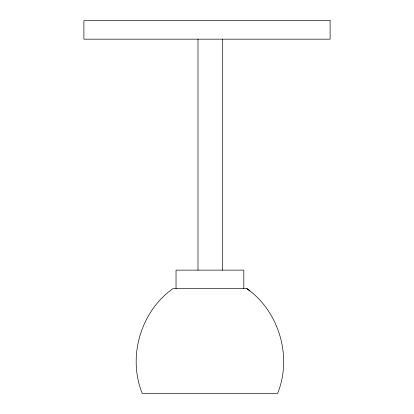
<?xml version="1.0" encoding="UTF-8"?>
<svg xmlns="http://www.w3.org/2000/svg" width="414" height="414" viewBox="0 0 414 414"><rect width="100%" height="100%" fill="white"/><g stroke="black" fill="none" stroke-linecap="round" stroke-linejoin="round"><path stroke-width="0.62" d="M246.904 288.605L172.948 288.605C140.703 311.478 127.434 356.62 142.193 393.3L277.654 393.3C292.419 356.62 279.145 311.478 246.899 288.605L249.989 291.12M243.82 288.605L243.83 270.125L176.028 270.125L176.028 288.605M222.623 39.175L222.623 270.125M197.99 39.175L197.99 270.125M330.103 20.7L83.897 20.7L83.897 39.175L330.103 39.175L330.103 20.7"/></g></svg>
